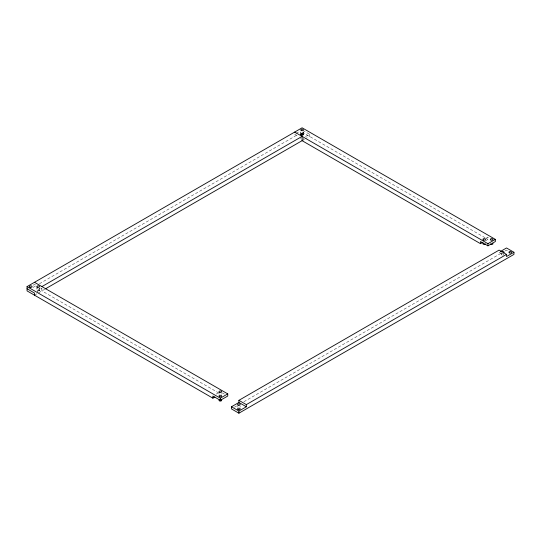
<?xml version="1.0" encoding="UTF-8"?>
<svg xmlns="http://www.w3.org/2000/svg" width="541" height="541" viewBox="0 0 541 541"><rect width="100%" height="100%" fill="white"/><g stroke="black" fill="none" stroke-linecap="round" stroke-linejoin="round"><path stroke-width="0.41" stroke-dasharray="2.71 2.03" d="M33.129 285.229L34.482 284.451L35.834 285.229M296.008 133.458L300.066 131.118M32.9 287.508L35.828 285.817M39.486 283.707L296.975 135.047M37.187 291.471L41.914 288.738L40.568 287.961M305.469 136.575L309.526 134.236L309.526 136.386L305.469 138.726M34.482 295.176L44.727 289.266M302.094 140.674L304.793 139.111M216.272 394.085L218.294 392.915M485.906 238.412L487.935 237.242L489.287 238.02M485.23 240.948L487.935 239.386L487.935 237.242M234.402 407.217L236.593 405.953M243.91 401.726L501.399 253.073M505.051 250.956L506.518 250.111L507.871 250.896M302.771 130.334L309.526 134.236M302.094 132.092L485.737 238.121M486.467 238.54L487.935 239.386M294.662 134.236L298.713 136.575M499.086 252.262L503.813 254.994M222.351 392.915L224.38 394.085M218.862 393.043L41.914 290.889L41.914 287.312M501.487 252.911L501.487 254.344A1.312 0.757 0 0 0 503.035 255.149M303.4 132.024L303.4 134.175M300.782 132.153L300.782 134.303M39.507 288.103L39.507 290.963M36.889 286.534L36.889 290.842A1.312 0.757 0 0 1 38.174 290.125A1.312 0.757 0 0 1 39.507 290.815A1.312 0.757 0 0 1 38.425 291.633M37.478 291.518A1.312 0.757 0 0 1 37.194 291.369M300.884 138.848A1.312 0.757 0 0 1 300.782 138.658A1.312 0.757 0 0 0 301.012 138.963M38.857 288.082A1.312 0.757 0 0 1 39.189 289.239A1.312 0.757 0 0 1 37.16 289.205A1.312 0.757 0 0 1 37.606 288.062M303.332 131.835A1.312 0.757 0 0 1 303.061 132.606M301.012 132.525A1.312 0.757 0 0 1 300.81 131.923M503.881 254.838A1.312 0.757 0 0 1 503.651 254.987M501.487 254.344A1.312 0.757 0 0 1 503.245 253.688M240.008 406.345A1.312 0.757 0 0 1 240.082 407.103M237.81 407.177A1.312 0.757 0 0 1 237.736 406.419M221.573 393.659A1.312 0.757 0 0 1 221.492 394.233M219.213 394.294A1.312 0.757 0 0 1 219.159 393.537M302.919 139.111A1.312 0.757 0 0 0 303.386 138.597A1.312 0.757 0 0 1 302.838 139.152"/><path stroke-width="0.81" d="M214.919 397.006L212.89 398.176L27.05 290.889L27.05 286.595L302.094 127.798L495.367 239.386L495.367 241.529L487.935 245.824L480.496 241.529L480.496 243.68L482.525 242.503M41.914 286.595L302.094 136.386L302.094 140.674L480.496 243.68M45.458 288.84L302.94 140.187M27.05 286.595L220.322 398.176L227.754 393.889L227.754 396.032L220.322 400.326L212.89 396.032L212.89 398.176M294.662 132.092L487.935 243.68L495.367 239.386M238.906 402.47L238.906 400.326L499.086 250.111L506.518 254.405L506.518 256.549L513.95 252.262L513.95 254.405L238.906 413.202L231.474 408.908L231.474 406.764L238.906 402.47L246.338 406.764L246.338 404.614L506.518 254.405M500.432 251.477L506.518 247.967L513.95 252.262M231.474 406.764L238.906 411.052L246.338 406.764M34.482 282.301L227.754 393.889M238.906 400.326L246.338 404.614M27.05 288.738L34.482 293.033L34.482 295.176M487.935 243.68L487.935 245.824M238.906 411.052L238.906 413.202M220.322 398.176L220.322 400.326M221.512 400.009A1.312 0.757 0 0 1 220.971 400.989A1.312 0.757 0 0 1 219.24 400.759A1.312 0.757 0 0 1 219.477 399.745M492.655 243.186A1.312 0.757 0 0 1 492.344 244.316A1.312 0.757 0 0 1 490.45 243.991M485.446 243.937A1.312 0.757 0 0 1 483.451 244.295A1.312 0.757 0 0 1 483.37 243.092M501.717 251.829A1.312 0.757 0 0 1 503.799 251.768A1.312 0.757 0 0 1 503.36 252.945M30.059 287.237A1.312 0.757 0 0 0 32.081 286.629A1.312 0.757 0 0 0 30.161 285.918A1.312 0.757 0 0 0 30.059 287.237M37.539 287.251A1.312 0.757 0 0 0 39.513 286.595A1.312 0.757 0 0 0 37.545 285.939A1.312 0.757 0 0 0 37.539 287.251M219.558 392.367A1.312 0.757 0 0 0 221.627 391.812A1.312 0.757 0 0 0 219.768 391.055A1.312 0.757 0 0 0 219.558 392.367M219.666 396.688A1.312 0.757 0 0 0 221.634 396.032A1.312 0.757 0 0 0 219.666 395.376A1.312 0.757 0 0 0 219.666 396.688M490.991 240.042A1.312 0.757 0 0 0 492.966 239.386A1.312 0.757 0 0 0 490.991 238.73A1.312 0.757 0 0 0 490.991 240.042M483.505 240.021A1.312 0.757 0 0 0 485.527 239.42A1.312 0.757 0 0 0 483.613 238.709A1.312 0.757 0 0 0 483.505 240.021M301.317 134.858A1.312 0.757 0 0 0 303.386 134.303A1.312 0.757 0 0 0 301.526 133.546A1.312 0.757 0 0 0 301.317 134.858M301.33 130.57A1.312 0.757 0 0 0 303.393 130.023A1.312 0.757 0 0 0 301.533 129.265A1.312 0.757 0 0 0 301.33 130.57M238.033 405.182A1.312 0.757 0 0 0 240.19 404.769A1.312 0.757 0 0 0 238.493 403.897A1.312 0.757 0 0 0 238.033 405.182M238.074 409.496A1.312 0.757 0 0 0 240.204 409.03A1.312 0.757 0 0 0 238.446 408.198A1.312 0.757 0 0 0 238.074 409.496M509.48 252.884A1.312 0.757 0 0 0 511.543 252.322A1.312 0.757 0 0 0 509.676 251.572A1.312 0.757 0 0 0 509.48 252.884M301.168 134.777A1.312 0.757 0 0 0 303.366 134.432A1.312 0.757 0 0 0 301.75 133.505A1.312 0.757 0 0 0 301.168 134.777"/></g></svg>
